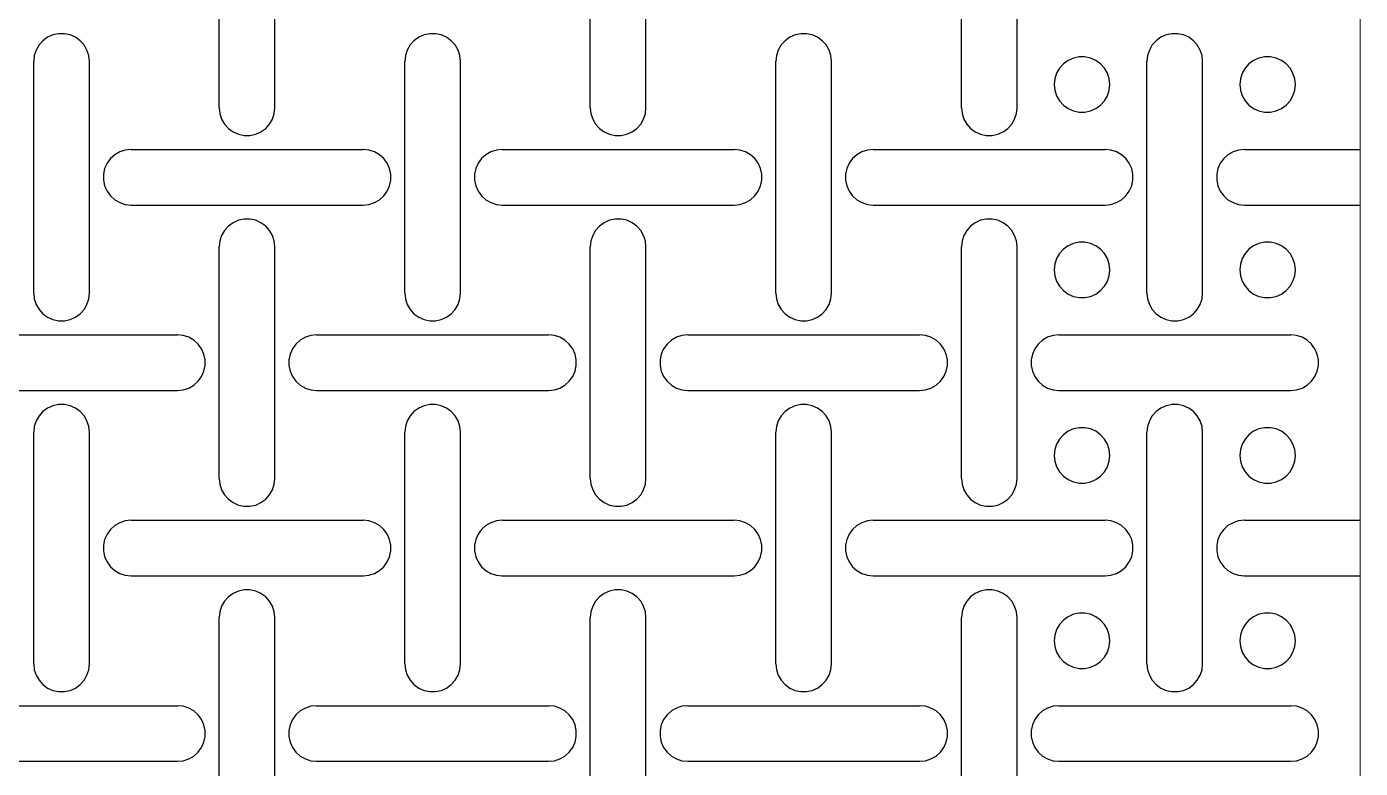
# Model space of a CAD drawing. Header units: metres. Extents: x 0 to 140, y -25 to 325.
# Drawn here: x 68.1 to 140, y 18.1 to 58.1 of the extents above; entities that cross this region are included whole.
import ezdxf

# ---------------------------------------------------------------- set-up
doc = ezdxf.new("R2010")
doc.units = ezdxf.units.M

msp = doc.modelspace()

# ---------------------------------------------------------------- linework, layer by layer
at = {"lineweight": 0}
msp.add_line((140, -25), (140, 325), dxfattribs=at)
for p, q in [((78.5, 53.75), (78.5, 66.25)), ((81.5, 53.75), (81.5, 66.25)), ((98.5, 53.75), (98.5, 66.25)), ((101.5, 53.75), (101.5, 66.25)), ((118.5, 53.75), (118.5, 66.25)), ((121.5, 53.75), (121.5, 66.25)), ((69.25, 57.549), (68.996, 57.365)), ((69.536, 57.677), (69.25, 57.549)), ((69.843, 57.742), (69.536, 57.677)), ((70.157, 57.742), (69.843, 57.742)), ((70.464, 57.677), (70.157, 57.742)), ((70.75, 57.549), (70.464, 57.677)), ((71.004, 57.365), (70.75, 57.549)), ((89.25, 57.549), (88.996, 57.365)), ((89.536, 57.677), (89.25, 57.549)), ((89.843, 57.742), (89.536, 57.677)), ((90.157, 57.742), (89.843, 57.742)), ((90.464, 57.677), (90.157, 57.742)), ((90.75, 57.549), (90.464, 57.677)), ((91.004, 57.365), (90.75, 57.549)), ((109.25, 57.549), (108.996, 57.365)), ((109.536, 57.677), (109.25, 57.549)), ((109.843, 57.742), (109.536, 57.677)), ((110.157, 57.742), (109.843, 57.742)), ((110.464, 57.677), (110.157, 57.742)), ((110.75, 57.549), (110.464, 57.677)), ((111.004, 57.365), (110.75, 57.549)), ((129.25, 57.549), (128.996, 57.365)), ((129.536, 57.677), (129.25, 57.549)), ((129.843, 57.742), (129.536, 57.677)), ((130.157, 57.742), (129.843, 57.742)), ((130.464, 57.677), (130.157, 57.742)), ((130.75, 57.549), (130.464, 57.677)), ((131.004, 57.365), (130.75, 57.549)), ((68.63, 56.86), (68.533, 56.562)), ((68.786, 57.132), (68.63, 56.86)), ((68.996, 57.365), (68.786, 57.132)), ((71.214, 57.132), (71.004, 57.365)), ((71.37, 56.86), (71.214, 57.132)), ((71.467, 56.562), (71.37, 56.86)), ((88.63, 56.86), (88.533, 56.562)), ((88.786, 57.132), (88.63, 56.86)), ((88.996, 57.365), (88.786, 57.132)), ((91.214, 57.132), (91.004, 57.365)), ((91.37, 56.86), (91.214, 57.132)), ((91.467, 56.562), (91.37, 56.86)), ((108.63, 56.86), (108.533, 56.562)), ((108.786, 57.132), (108.63, 56.86)), ((108.996, 57.365), (108.786, 57.132)), ((111.214, 57.132), (111.004, 57.365)), ((111.37, 56.86), (111.214, 57.132)), ((111.467, 56.562), (111.37, 56.86)), ((128.63, 56.86), (128.533, 56.562)), ((128.786, 57.132), (128.63, 56.86)), ((128.996, 57.365), (128.786, 57.132)), ((131.214, 57.132), (131.004, 57.365)), ((131.37, 56.86), (131.214, 57.132)), ((131.467, 56.562), (131.37, 56.86)), ((68.533, 56.562), (68.5, 56.25)), ((68.5, 43.75), (68.5, 56.25)), ((71.5, 56.25), (71.467, 56.562)), ((71.5, 43.75), (71.5, 56.25)), ((88.533, 56.562), (88.5, 56.25)), ((88.5, 43.75), (88.5, 56.25)), ((91.5, 56.25), (91.467, 56.562)), ((91.5, 43.75), (91.5, 56.25)), ((108.533, 56.562), (108.5, 56.25)), ((108.5, 43.75), (108.5, 56.25)), ((111.5, 56.25), (111.467, 56.562)), ((111.5, 43.75), (111.5, 56.25)), ((123.996, 56.115), (123.786, 55.882)), ((124.25, 56.299), (123.996, 56.115)), ((124.536, 56.427), (124.25, 56.299)), ((124.843, 56.492), (124.536, 56.427)), ((125.157, 56.492), (124.843, 56.492)), ((125.464, 56.427), (125.157, 56.492)), ((125.75, 56.299), (125.464, 56.427)), ((126.004, 56.115), (125.75, 56.299)), ((126.214, 55.882), (126.004, 56.115)), ((128.533, 56.562), (128.5, 56.25)), ((128.5, 43.75), (128.5, 56.25)), ((131.5, 56.25), (131.467, 56.562)), ((131.5, 43.75), (131.5, 56.25)), ((133.996, 56.115), (133.786, 55.882)), ((134.25, 56.299), (133.996, 56.115)), ((134.536, 56.427), (134.25, 56.299)), ((134.843, 56.492), (134.536, 56.427)), ((135.157, 56.492), (134.843, 56.492)), ((135.464, 56.427), (135.157, 56.492)), ((135.75, 56.299), (135.464, 56.427)), ((136.004, 56.115), (135.75, 56.299)), ((136.214, 55.882), (136.004, 56.115)), ((123.63, 55.61), (123.533, 55.312)), ((123.786, 55.882), (123.63, 55.61)), ((126.37, 55.61), (126.214, 55.882)), ((126.467, 55.312), (126.37, 55.61)), ((133.63, 55.61), (133.533, 55.312)), ((133.786, 55.882), (133.63, 55.61)), ((136.37, 55.61), (136.214, 55.882)), ((136.467, 55.312), (136.37, 55.61)), ((123.533, 55.312), (123.5, 55)), ((123.5, 55), (123.533, 54.688)), ((123.533, 54.688), (123.63, 54.39)), ((126.37, 54.39), (126.467, 54.688)), ((126.5, 55), (126.467, 55.312)), ((126.467, 54.688), (126.5, 55)), ((133.533, 55.312), (133.5, 55)), ((133.5, 55), (133.533, 54.688)), ((133.533, 54.688), (133.63, 54.39)), ((136.37, 54.39), (136.467, 54.688)), ((136.5, 55), (136.467, 55.312)), ((136.467, 54.688), (136.5, 55)), ((123.63, 54.39), (123.786, 54.118)), ((123.786, 54.118), (123.996, 53.885)), ((126.004, 53.885), (126.214, 54.118)), ((126.214, 54.118), (126.37, 54.39)), ((133.63, 54.39), (133.786, 54.118)), ((133.786, 54.118), (133.996, 53.885)), ((136.004, 53.885), (136.214, 54.118)), ((136.214, 54.118), (136.37, 54.39)), ((78.5, 53.75), (78.533, 53.438)), ((78.533, 53.438), (78.63, 53.14)), ((81.37, 53.14), (81.467, 53.438)), ((81.467, 53.438), (81.5, 53.75)), ((98.5, 53.75), (98.533, 53.438)), ((98.533, 53.438), (98.63, 53.14)), ((101.37, 53.14), (101.467, 53.438)), ((101.467, 53.438), (101.5, 53.75)), ((118.5, 53.75), (118.533, 53.438)), ((118.533, 53.438), (118.63, 53.14)), ((121.37, 53.14), (121.467, 53.438)), ((121.467, 53.438), (121.5, 53.75)), ((123.996, 53.885), (124.25, 53.701)), ((124.25, 53.701), (124.536, 53.573)), ((124.536, 53.573), (124.843, 53.508)), ((124.843, 53.508), (125.157, 53.508)), ((125.157, 53.508), (125.464, 53.573)), ((125.464, 53.573), (125.75, 53.701)), ((125.75, 53.701), (126.004, 53.885)), ((133.996, 53.885), (134.25, 53.701)), ((134.25, 53.701), (134.536, 53.573)), ((134.536, 53.573), (134.843, 53.508)), ((134.843, 53.508), (135.157, 53.508)), ((135.157, 53.508), (135.464, 53.573)), ((135.464, 53.573), (135.75, 53.701)), ((135.75, 53.701), (136.004, 53.885)), ((78.63, 53.14), (78.786, 52.868)), ((78.786, 52.868), (78.996, 52.635)), ((78.996, 52.635), (79.25, 52.451)), ((80.75, 52.451), (81.004, 52.635)), ((81.004, 52.635), (81.214, 52.868)), ((81.214, 52.868), (81.37, 53.14)), ((98.63, 53.14), (98.786, 52.868)), ((98.786, 52.868), (98.996, 52.635)), ((98.996, 52.635), (99.25, 52.451)), ((100.75, 52.451), (101.004, 52.635)), ((101.004, 52.635), (101.214, 52.868)), ((101.214, 52.868), (101.37, 53.14)), ((118.63, 53.14), (118.786, 52.868)), ((118.786, 52.868), (118.996, 52.635)), ((118.996, 52.635), (119.25, 52.451)), ((120.75, 52.451), (121.004, 52.635)), ((121.004, 52.635), (121.214, 52.868)), ((121.214, 52.868), (121.37, 53.14)), ((79.25, 52.451), (79.536, 52.323)), ((79.536, 52.323), (79.843, 52.258)), ((79.843, 52.258), (80.157, 52.258)), ((80.157, 52.258), (80.464, 52.323)), ((80.464, 52.323), (80.75, 52.451)), ((99.25, 52.451), (99.536, 52.323)), ((99.536, 52.323), (99.843, 52.258)), ((99.843, 52.258), (100.157, 52.258)), ((100.157, 52.258), (100.464, 52.323)), ((100.464, 52.323), (100.75, 52.451)), ((119.25, 52.451), (119.536, 52.323)), ((119.536, 52.323), (119.843, 52.258)), ((119.843, 52.258), (120.157, 52.258)), ((120.157, 52.258), (120.464, 52.323)), ((120.464, 52.323), (120.75, 52.451)), ((72.868, 51.214), (72.635, 51.004)), ((73.14, 51.37), (72.868, 51.214)), ((73.438, 51.467), (73.14, 51.37)), ((73.75, 51.5), (73.438, 51.467)), ((73.75, 51.5), (86.25, 51.5)), ((86.562, 51.467), (86.25, 51.5)), ((86.86, 51.37), (86.562, 51.467)), ((87.132, 51.214), (86.86, 51.37)), ((87.365, 51.004), (87.132, 51.214)), ((92.868, 51.214), (92.635, 51.004)), ((93.14, 51.37), (92.868, 51.214)), ((93.438, 51.467), (93.14, 51.37)), ((93.75, 51.5), (93.438, 51.467)), ((93.75, 51.5), (106.25, 51.5)), ((106.562, 51.467), (106.25, 51.5)), ((106.86, 51.37), (106.562, 51.467)), ((107.132, 51.214), (106.86, 51.37)), ((107.365, 51.004), (107.132, 51.214)), ((112.868, 51.214), (112.635, 51.004)), ((113.14, 51.37), (112.868, 51.214)), ((113.438, 51.467), (113.14, 51.37)), ((113.75, 51.5), (113.438, 51.467)), ((113.75, 51.5), (126.25, 51.5)), ((126.562, 51.467), (126.25, 51.5)), ((126.86, 51.37), (126.562, 51.467)), ((127.132, 51.214), (126.86, 51.37)), ((127.365, 51.004), (127.132, 51.214)), ((132.868, 51.214), (132.635, 51.004)), ((133.14, 51.37), (132.868, 51.214)), ((133.438, 51.467), (133.14, 51.37)), ((133.75, 51.5), (133.438, 51.467)), ((133.75, 51.5), (140, 51.5)), ((72.323, 50.464), (72.258, 50.157)), ((72.451, 50.75), (72.323, 50.464)), ((72.635, 51.004), (72.451, 50.75)), ((87.549, 50.75), (87.365, 51.004)), ((87.677, 50.464), (87.549, 50.75)), ((87.742, 50.157), (87.677, 50.464)), ((92.323, 50.464), (92.258, 50.157)), ((92.451, 50.75), (92.323, 50.464)), ((92.635, 51.004), (92.451, 50.75)), ((107.549, 50.75), (107.365, 51.004)), ((107.677, 50.464), (107.549, 50.75)), ((107.742, 50.157), (107.677, 50.464)), ((112.323, 50.464), (112.258, 50.157)), ((112.451, 50.75), (112.323, 50.464)), ((112.635, 51.004), (112.451, 50.75)), ((127.549, 50.75), (127.365, 51.004)), ((127.677, 50.464), (127.549, 50.75)), ((127.742, 50.157), (127.677, 50.464)), ((132.323, 50.464), (132.258, 50.157)), ((132.451, 50.75), (132.323, 50.464)), ((132.635, 51.004), (132.451, 50.75)), ((72.258, 50.157), (72.258, 49.843)), ((72.258, 49.843), (72.323, 49.536)), ((87.677, 49.536), (87.742, 49.843)), ((87.742, 49.843), (87.742, 50.157)), ((92.258, 50.157), (92.258, 49.843)), ((92.258, 49.843), (92.323, 49.536)), ((107.677, 49.536), (107.742, 49.843)), ((107.742, 49.843), (107.742, 50.157)), ((112.258, 50.157), (112.258, 49.843)), ((112.258, 49.843), (112.323, 49.536)), ((127.677, 49.536), (127.742, 49.843)), ((127.742, 49.843), (127.742, 50.157)), ((132.258, 50.157), (132.258, 49.843)), ((132.258, 49.843), (132.323, 49.536)), ((72.323, 49.536), (72.451, 49.25)), ((72.451, 49.25), (72.635, 48.996)), ((72.635, 48.996), (72.868, 48.786)), ((87.132, 48.786), (87.365, 48.996)), ((87.365, 48.996), (87.549, 49.25)), ((87.549, 49.25), (87.677, 49.536)), ((92.323, 49.536), (92.451, 49.25)), ((92.451, 49.25), (92.635, 48.996)), ((92.635, 48.996), (92.868, 48.786)), ((107.132, 48.786), (107.365, 48.996)), ((107.365, 48.996), (107.549, 49.25)), ((107.549, 49.25), (107.677, 49.536)), ((112.323, 49.536), (112.451, 49.25)), ((112.451, 49.25), (112.635, 48.996)), ((112.635, 48.996), (112.868, 48.786)), ((127.132, 48.786), (127.365, 48.996)), ((127.365, 48.996), (127.549, 49.25)), ((127.549, 49.25), (127.677, 49.536)), ((132.323, 49.536), (132.451, 49.25)), ((132.451, 49.25), (132.635, 48.996)), ((132.635, 48.996), (132.868, 48.786)), ((72.868, 48.786), (73.14, 48.63)), ((73.14, 48.63), (73.438, 48.533)), ((73.438, 48.533), (73.75, 48.5)), ((73.75, 48.5), (86.25, 48.5)), ((86.25, 48.5), (86.562, 48.533)), ((86.562, 48.533), (86.86, 48.63)), ((86.86, 48.63), (87.132, 48.786)), ((92.868, 48.786), (93.14, 48.63)), ((93.14, 48.63), (93.438, 48.533)), ((93.438, 48.533), (93.75, 48.5)), ((93.75, 48.5), (106.25, 48.5)), ((106.25, 48.5), (106.562, 48.533)), ((106.562, 48.533), (106.86, 48.63)), ((106.86, 48.63), (107.132, 48.786)), ((112.868, 48.786), (113.14, 48.63)), ((113.14, 48.63), (113.438, 48.533)), ((113.438, 48.533), (113.75, 48.5)), ((113.75, 48.5), (126.25, 48.5)), ((126.25, 48.5), (126.562, 48.533)), ((126.562, 48.533), (126.86, 48.63)), ((126.86, 48.63), (127.132, 48.786)), ((132.868, 48.786), (133.14, 48.63)), ((133.14, 48.63), (133.438, 48.533)), ((133.438, 48.533), (133.75, 48.5)), ((133.75, 48.5), (140, 48.5)), ((79.25, 47.549), (78.996, 47.365)), ((79.536, 47.677), (79.25, 47.549)), ((79.843, 47.742), (79.536, 47.677)), ((80.157, 47.742), (79.843, 47.742)), ((80.464, 47.677), (80.157, 47.742)), ((80.75, 47.549), (80.464, 47.677)), ((81.004, 47.365), (80.75, 47.549)), ((99.25, 47.549), (98.996, 47.365)), ((99.536, 47.677), (99.25, 47.549)), ((99.843, 47.742), (99.536, 47.677)), ((100.157, 47.742), (99.843, 47.742)), ((100.464, 47.677), (100.157, 47.742)), ((100.75, 47.549), (100.464, 47.677)), ((101.004, 47.365), (100.75, 47.549)), ((119.25, 47.549), (118.996, 47.365)), ((119.536, 47.677), (119.25, 47.549)), ((119.843, 47.742), (119.536, 47.677)), ((120.157, 47.742), (119.843, 47.742)), ((120.464, 47.677), (120.157, 47.742)), ((120.75, 47.549), (120.464, 47.677)), ((121.004, 47.365), (120.75, 47.549)), ((78.63, 46.86), (78.533, 46.562)), ((78.786, 47.132), (78.63, 46.86)), ((78.996, 47.365), (78.786, 47.132)), ((81.214, 47.132), (81.004, 47.365)), ((81.37, 46.86), (81.214, 47.132)), ((81.467, 46.562), (81.37, 46.86)), ((98.63, 46.86), (98.533, 46.562)), ((98.786, 47.132), (98.63, 46.86)), ((98.996, 47.365), (98.786, 47.132)), ((101.214, 47.132), (101.004, 47.365)), ((101.37, 46.86), (101.214, 47.132)), ((101.467, 46.562), (101.37, 46.86)), ((118.63, 46.86), (118.533, 46.562)), ((118.786, 47.132), (118.63, 46.86)), ((118.996, 47.365), (118.786, 47.132)), ((121.214, 47.132), (121.004, 47.365)), ((121.37, 46.86), (121.214, 47.132)), ((121.467, 46.562), (121.37, 46.86)), ((78.533, 46.562), (78.5, 46.25)), ((78.5, 33.75), (78.5, 46.25)), ((81.5, 46.25), (81.467, 46.562)), ((81.5, 33.75), (81.5, 46.25)), ((98.533, 46.562), (98.5, 46.25)), ((98.5, 33.75), (98.5, 46.25)), ((101.5, 46.25), (101.467, 46.562)), ((101.5, 33.75), (101.5, 46.25)), ((118.533, 46.562), (118.5, 46.25)), ((118.5, 33.75), (118.5, 46.25)), ((121.5, 46.25), (121.467, 46.562)), ((121.5, 33.75), (121.5, 46.25)), ((123.996, 46.115), (123.786, 45.882)), ((124.25, 46.299), (123.996, 46.115)), ((124.536, 46.427), (124.25, 46.299)), ((124.843, 46.492), (124.536, 46.427)), ((125.157, 46.492), (124.843, 46.492)), ((125.464, 46.427), (125.157, 46.492)), ((125.75, 46.299), (125.464, 46.427)), ((126.004, 46.115), (125.75, 46.299)), ((126.214, 45.882), (126.004, 46.115)), ((133.996, 46.115), (133.786, 45.882)), ((134.25, 46.299), (133.996, 46.115)), ((134.536, 46.427), (134.25, 46.299)), ((134.843, 46.492), (134.536, 46.427)), ((135.157, 46.492), (134.843, 46.492)), ((135.464, 46.427), (135.157, 46.492)), ((135.75, 46.299), (135.464, 46.427)), ((136.004, 46.115), (135.75, 46.299)), ((136.214, 45.882), (136.004, 46.115)), ((123.533, 45.312), (123.5, 45)), ((123.63, 45.61), (123.533, 45.312)), ((123.786, 45.882), (123.63, 45.61)), ((126.37, 45.61), (126.214, 45.882)), ((126.467, 45.312), (126.37, 45.61)), ((126.5, 45), (126.467, 45.312)), ((133.533, 45.312), (133.5, 45)), ((133.63, 45.61), (133.533, 45.312)), ((133.786, 45.882), (133.63, 45.61)), ((136.37, 45.61), (136.214, 45.882)), ((136.467, 45.312), (136.37, 45.61)), ((136.5, 45), (136.467, 45.312)), ((123.5, 45), (123.533, 44.688)), ((123.533, 44.688), (123.63, 44.39)), ((126.37, 44.39), (126.467, 44.688)), ((126.467, 44.688), (126.5, 45)), ((133.5, 45), (133.533, 44.688)), ((133.533, 44.688), (133.63, 44.39)), ((136.37, 44.39), (136.467, 44.688)), ((136.467, 44.688), (136.5, 45)), ((123.63, 44.39), (123.786, 44.118)), ((123.786, 44.118), (123.996, 43.885)), ((123.996, 43.885), (124.25, 43.701)), ((125.75, 43.701), (126.004, 43.885)), ((126.004, 43.885), (126.214, 44.118)), ((126.214, 44.118), (126.37, 44.39)), ((133.63, 44.39), (133.786, 44.118)), ((133.786, 44.118), (133.996, 43.885)), ((133.996, 43.885), (134.25, 43.701)), ((135.75, 43.701), (136.004, 43.885)), ((136.004, 43.885), (136.214, 44.118)), ((136.214, 44.118), (136.37, 44.39)), ((68.5, 43.75), (68.533, 43.438)), ((68.533, 43.438), (68.63, 43.14)), ((68.63, 43.14), (68.786, 42.868)), ((71.214, 42.868), (71.37, 43.14)), ((71.37, 43.14), (71.467, 43.438)), ((71.467, 43.438), (71.5, 43.75)), ((88.5, 43.75), (88.533, 43.438)), ((88.533, 43.438), (88.63, 43.14)), ((88.63, 43.14), (88.786, 42.868)), ((91.214, 42.868), (91.37, 43.14)), ((91.37, 43.14), (91.467, 43.438)), ((91.467, 43.438), (91.5, 43.75)), ((108.5, 43.75), (108.533, 43.438)), ((108.533, 43.438), (108.63, 43.14)), ((108.63, 43.14), (108.786, 42.868)), ((111.214, 42.868), (111.37, 43.14)), ((111.37, 43.14), (111.467, 43.438)), ((111.467, 43.438), (111.5, 43.75)), ((124.25, 43.701), (124.536, 43.573)), ((124.536, 43.573), (124.843, 43.508)), ((124.843, 43.508), (125.157, 43.508)), ((125.157, 43.508), (125.464, 43.573)), ((125.464, 43.573), (125.75, 43.701)), ((128.5, 43.75), (128.533, 43.438)), ((128.533, 43.438), (128.63, 43.14)), ((128.63, 43.14), (128.786, 42.868)), ((131.214, 42.868), (131.37, 43.14)), ((131.37, 43.14), (131.467, 43.438)), ((131.467, 43.438), (131.5, 43.75)), ((134.25, 43.701), (134.536, 43.573)), ((134.536, 43.573), (134.843, 43.508)), ((134.843, 43.508), (135.157, 43.508)), ((135.157, 43.508), (135.464, 43.573)), ((135.464, 43.573), (135.75, 43.701)), ((68.786, 42.868), (68.996, 42.635)), ((68.996, 42.635), (69.25, 42.451)), ((69.25, 42.451), (69.536, 42.323)), ((70.464, 42.323), (70.75, 42.451)), ((70.75, 42.451), (71.004, 42.635)), ((71.004, 42.635), (71.214, 42.868)), ((88.786, 42.868), (88.996, 42.635)), ((88.996, 42.635), (89.25, 42.451)), ((89.25, 42.451), (89.536, 42.323)), ((90.464, 42.323), (90.75, 42.451)), ((90.75, 42.451), (91.004, 42.635)), ((91.004, 42.635), (91.214, 42.868)), ((108.786, 42.868), (108.996, 42.635)), ((108.996, 42.635), (109.25, 42.451)), ((109.25, 42.451), (109.536, 42.323)), ((110.464, 42.323), (110.75, 42.451)), ((110.75, 42.451), (111.004, 42.635)), ((111.004, 42.635), (111.214, 42.868)), ((128.786, 42.868), (128.996, 42.635)), ((128.996, 42.635), (129.25, 42.451)), ((129.25, 42.451), (129.536, 42.323)), ((130.464, 42.323), (130.75, 42.451)), ((130.75, 42.451), (131.004, 42.635)), ((131.004, 42.635), (131.214, 42.868)), ((69.536, 42.323), (69.843, 42.258)), ((69.843, 42.258), (70.157, 42.258)), ((70.157, 42.258), (70.464, 42.323)), ((89.536, 42.323), (89.843, 42.258)), ((89.843, 42.258), (90.157, 42.258)), ((90.157, 42.258), (90.464, 42.323)), ((109.536, 42.323), (109.843, 42.258)), ((109.843, 42.258), (110.157, 42.258)), ((110.157, 42.258), (110.464, 42.323)), ((129.536, 42.323), (129.843, 42.258)), ((129.843, 42.258), (130.157, 42.258)), ((130.157, 42.258), (130.464, 42.323)), ((63.75, 41.5), (76.25, 41.5)), ((76.562, 41.467), (76.25, 41.5)), ((76.86, 41.37), (76.562, 41.467)), ((77.132, 41.214), (76.86, 41.37)), ((77.365, 41.004), (77.132, 41.214)), ((77.549, 40.75), (77.365, 41.004)), ((82.635, 41.004), (82.451, 40.75)), ((82.868, 41.214), (82.635, 41.004)), ((83.14, 41.37), (82.868, 41.214)), ((83.438, 41.467), (83.14, 41.37)), ((83.75, 41.5), (83.438, 41.467)), ((83.75, 41.5), (96.25, 41.5)), ((96.562, 41.467), (96.25, 41.5)), ((96.86, 41.37), (96.562, 41.467)), ((97.132, 41.214), (96.86, 41.37)), ((97.365, 41.004), (97.132, 41.214)), ((97.549, 40.75), (97.365, 41.004)), ((102.635, 41.004), (102.451, 40.75)), ((102.868, 41.214), (102.635, 41.004)), ((103.14, 41.37), (102.868, 41.214)), ((103.438, 41.467), (103.14, 41.37)), ((103.75, 41.5), (103.438, 41.467)), ((103.75, 41.5), (116.25, 41.5)), ((116.562, 41.467), (116.25, 41.5)), ((116.86, 41.37), (116.562, 41.467)), ((117.132, 41.214), (116.86, 41.37)), ((117.365, 41.004), (117.132, 41.214)), ((117.549, 40.75), (117.365, 41.004)), ((122.635, 41.004), (122.451, 40.75)), ((122.868, 41.214), (122.635, 41.004)), ((123.14, 41.37), (122.868, 41.214)), ((123.438, 41.467), (123.14, 41.37)), ((123.75, 41.5), (123.438, 41.467)), ((123.75, 41.5), (136.25, 41.5)), ((136.562, 41.467), (136.25, 41.5)), ((136.86, 41.37), (136.562, 41.467)), ((137.132, 41.214), (136.86, 41.37)), ((137.365, 41.004), (137.132, 41.214)), ((137.549, 40.75), (137.365, 41.004)), ((77.677, 40.464), (77.549, 40.75)), ((77.742, 40.157), (77.677, 40.464)), ((82.323, 40.464), (82.258, 40.157)), ((82.451, 40.75), (82.323, 40.464)), ((97.677, 40.464), (97.549, 40.75)), ((97.742, 40.157), (97.677, 40.464)), ((102.323, 40.464), (102.258, 40.157)), ((102.451, 40.75), (102.323, 40.464)), ((117.677, 40.464), (117.549, 40.75)), ((117.742, 40.157), (117.677, 40.464)), ((122.323, 40.464), (122.258, 40.157)), ((122.451, 40.75), (122.323, 40.464)), ((137.677, 40.464), (137.549, 40.75)), ((137.742, 40.157), (137.677, 40.464)), ((77.549, 39.25), (77.677, 39.536)), ((77.677, 39.536), (77.742, 39.843)), ((77.742, 39.843), (77.742, 40.157)), ((82.258, 40.157), (82.258, 39.843)), ((82.258, 39.843), (82.323, 39.536)), ((82.323, 39.536), (82.451, 39.25)), ((97.549, 39.25), (97.677, 39.536)), ((97.677, 39.536), (97.742, 39.843)), ((97.742, 39.843), (97.742, 40.157)), ((102.258, 40.157), (102.258, 39.843)), ((102.258, 39.843), (102.323, 39.536)), ((102.323, 39.536), (102.451, 39.25)), ((117.549, 39.25), (117.677, 39.536)), ((117.677, 39.536), (117.742, 39.843)), ((117.742, 39.843), (117.742, 40.157)), ((122.258, 40.157), (122.258, 39.843)), ((122.258, 39.843), (122.323, 39.536)), ((122.323, 39.536), (122.451, 39.25)), ((137.549, 39.25), (137.677, 39.536)), ((137.677, 39.536), (137.742, 39.843)), ((137.742, 39.843), (137.742, 40.157)), ((77.132, 38.786), (77.365, 38.996)), ((77.365, 38.996), (77.549, 39.25)), ((82.451, 39.25), (82.635, 38.996)), ((82.635, 38.996), (82.868, 38.786)), ((97.132, 38.786), (97.365, 38.996)), ((97.365, 38.996), (97.549, 39.25)), ((102.451, 39.25), (102.635, 38.996)), ((102.635, 38.996), (102.868, 38.786)), ((117.132, 38.786), (117.365, 38.996)), ((117.365, 38.996), (117.549, 39.25)), ((122.451, 39.25), (122.635, 38.996)), ((122.635, 38.996), (122.868, 38.786)), ((137.132, 38.786), (137.365, 38.996)), ((137.365, 38.996), (137.549, 39.25)), ((63.75, 38.5), (76.25, 38.5)), ((76.25, 38.5), (76.562, 38.533)), ((76.562, 38.533), (76.86, 38.63)), ((76.86, 38.63), (77.132, 38.786)), ((82.868, 38.786), (83.14, 38.63)), ((83.14, 38.63), (83.438, 38.533)), ((83.438, 38.533), (83.75, 38.5)), ((83.75, 38.5), (96.25, 38.5)), ((96.25, 38.5), (96.562, 38.533)), ((96.562, 38.533), (96.86, 38.63)), ((96.86, 38.63), (97.132, 38.786)), ((102.868, 38.786), (103.14, 38.63)), ((103.14, 38.63), (103.438, 38.533)), ((103.438, 38.533), (103.75, 38.5)), ((103.75, 38.5), (116.25, 38.5)), ((116.25, 38.5), (116.562, 38.533)), ((116.562, 38.533), (116.86, 38.63)), ((116.86, 38.63), (117.132, 38.786)), ((122.868, 38.786), (123.14, 38.63)), ((123.14, 38.63), (123.438, 38.533)), ((123.438, 38.533), (123.75, 38.5)), ((123.75, 38.5), (136.25, 38.5)), ((136.25, 38.5), (136.562, 38.533)), ((136.562, 38.533), (136.86, 38.63)), ((136.86, 38.63), (137.132, 38.786)), ((69.25, 37.549), (68.996, 37.365)), ((69.536, 37.677), (69.25, 37.549)), ((69.843, 37.742), (69.536, 37.677)), ((70.157, 37.742), (69.843, 37.742)), ((70.464, 37.677), (70.157, 37.742)), ((70.75, 37.549), (70.464, 37.677)), ((71.004, 37.365), (70.75, 37.549)), ((89.25, 37.549), (88.996, 37.365)), ((89.536, 37.677), (89.25, 37.549)), ((89.843, 37.742), (89.536, 37.677)), ((90.157, 37.742), (89.843, 37.742)), ((90.464, 37.677), (90.157, 37.742)), ((90.75, 37.549), (90.464, 37.677)), ((91.004, 37.365), (90.75, 37.549)), ((109.25, 37.549), (108.996, 37.365)), ((109.536, 37.677), (109.25, 37.549)), ((109.843, 37.742), (109.536, 37.677)), ((110.157, 37.742), (109.843, 37.742)), ((110.464, 37.677), (110.157, 37.742)), ((110.75, 37.549), (110.464, 37.677)), ((111.004, 37.365), (110.75, 37.549)), ((129.25, 37.549), (128.996, 37.365)), ((129.536, 37.677), (129.25, 37.549)), ((129.843, 37.742), (129.536, 37.677)), ((130.157, 37.742), (129.843, 37.742)), ((130.464, 37.677), (130.157, 37.742)), ((130.75, 37.549), (130.464, 37.677)), ((131.004, 37.365), (130.75, 37.549)), ((68.63, 36.86), (68.533, 36.562)), ((68.786, 37.132), (68.63, 36.86)), ((68.996, 37.365), (68.786, 37.132)), ((71.214, 37.132), (71.004, 37.365)), ((71.37, 36.86), (71.214, 37.132)), ((71.467, 36.562), (71.37, 36.86)), ((88.63, 36.86), (88.533, 36.562)), ((88.786, 37.132), (88.63, 36.86)), ((88.996, 37.365), (88.786, 37.132)), ((91.214, 37.132), (91.004, 37.365)), ((91.37, 36.86), (91.214, 37.132)), ((91.467, 36.562), (91.37, 36.86)), ((108.63, 36.86), (108.533, 36.562)), ((108.786, 37.132), (108.63, 36.86)), ((108.996, 37.365), (108.786, 37.132)), ((111.214, 37.132), (111.004, 37.365)), ((111.37, 36.86), (111.214, 37.132)), ((111.467, 36.562), (111.37, 36.86)), ((128.63, 36.86), (128.533, 36.562)), ((128.786, 37.132), (128.63, 36.86)), ((128.996, 37.365), (128.786, 37.132)), ((131.214, 37.132), (131.004, 37.365)), ((131.37, 36.86), (131.214, 37.132)), ((131.467, 36.562), (131.37, 36.86)), ((68.533, 36.562), (68.5, 36.25)), ((68.5, 23.75), (68.5, 36.25)), ((71.5, 36.25), (71.467, 36.562)), ((71.5, 23.75), (71.5, 36.25)), ((88.533, 36.562), (88.5, 36.25)), ((88.5, 23.75), (88.5, 36.25)), ((91.5, 36.25), (91.467, 36.562)), ((91.5, 23.75), (91.5, 36.25)), ((108.533, 36.562), (108.5, 36.25)), ((108.5, 23.75), (108.5, 36.25)), ((111.5, 36.25), (111.467, 36.562)), ((111.5, 23.75), (111.5, 36.25)), ((123.996, 36.115), (123.786, 35.882)), ((124.25, 36.299), (123.996, 36.115)), ((124.536, 36.427), (124.25, 36.299)), ((124.843, 36.492), (124.536, 36.427)), ((125.157, 36.492), (124.843, 36.492)), ((125.464, 36.427), (125.157, 36.492)), ((125.75, 36.299), (125.464, 36.427)), ((126.004, 36.115), (125.75, 36.299)), ((126.214, 35.882), (126.004, 36.115)), ((128.533, 36.562), (128.5, 36.25)), ((128.5, 23.75), (128.5, 36.25)), ((131.5, 36.25), (131.467, 36.562)), ((131.5, 23.75), (131.5, 36.25)), ((133.996, 36.115), (133.786, 35.882)), ((134.25, 36.299), (133.996, 36.115)), ((134.536, 36.427), (134.25, 36.299)), ((134.843, 36.492), (134.536, 36.427)), ((135.157, 36.492), (134.843, 36.492)), ((135.464, 36.427), (135.157, 36.492)), ((135.75, 36.299), (135.464, 36.427)), ((136.004, 36.115), (135.75, 36.299)), ((136.214, 35.882), (136.004, 36.115)), ((123.533, 35.312), (123.5, 35)), ((123.63, 35.61), (123.533, 35.312)), ((123.786, 35.882), (123.63, 35.61)), ((126.37, 35.61), (126.214, 35.882)), ((126.467, 35.312), (126.37, 35.61)), ((126.5, 35), (126.467, 35.312)), ((133.533, 35.312), (133.5, 35)), ((133.63, 35.61), (133.533, 35.312)), ((133.786, 35.882), (133.63, 35.61)), ((136.37, 35.61), (136.214, 35.882)), ((136.467, 35.312), (136.37, 35.61)), ((136.5, 35), (136.467, 35.312)), ((123.5, 35), (123.533, 34.688)), ((123.533, 34.688), (123.63, 34.39)), ((126.37, 34.39), (126.467, 34.688)), ((126.467, 34.688), (126.5, 35)), ((133.5, 35), (133.533, 34.688)), ((133.533, 34.688), (133.63, 34.39)), ((136.37, 34.39), (136.467, 34.688)), ((136.467, 34.688), (136.5, 35)), ((123.63, 34.39), (123.786, 34.118)), ((123.786, 34.118), (123.996, 33.885)), ((123.996, 33.885), (124.25, 33.701)), ((125.75, 33.701), (126.004, 33.885)), ((126.004, 33.885), (126.214, 34.118)), ((126.214, 34.118), (126.37, 34.39)), ((133.63, 34.39), (133.786, 34.118)), ((133.786, 34.118), (133.996, 33.885)), ((133.996, 33.885), (134.25, 33.701)), ((135.75, 33.701), (136.004, 33.885)), ((136.004, 33.885), (136.214, 34.118)), ((136.214, 34.118), (136.37, 34.39)), ((78.5, 33.75), (78.533, 33.438)), ((78.533, 33.438), (78.63, 33.14)), ((78.63, 33.14), (78.786, 32.868)), ((81.214, 32.868), (81.37, 33.14)), ((81.37, 33.14), (81.467, 33.438)), ((81.467, 33.438), (81.5, 33.75)), ((98.5, 33.75), (98.533, 33.438)), ((98.533, 33.438), (98.63, 33.14)), ((98.63, 33.14), (98.786, 32.868)), ((101.214, 32.868), (101.37, 33.14)), ((101.37, 33.14), (101.467, 33.438)), ((101.467, 33.438), (101.5, 33.75)), ((118.5, 33.75), (118.533, 33.438)), ((118.533, 33.438), (118.63, 33.14)), ((118.63, 33.14), (118.786, 32.868)), ((121.214, 32.868), (121.37, 33.14)), ((121.37, 33.14), (121.467, 33.438)), ((121.467, 33.438), (121.5, 33.75)), ((124.25, 33.701), (124.536, 33.573)), ((124.536, 33.573), (124.843, 33.508)), ((124.843, 33.508), (125.157, 33.508)), ((125.157, 33.508), (125.464, 33.573)), ((125.464, 33.573), (125.75, 33.701)), ((134.25, 33.701), (134.536, 33.573)), ((134.536, 33.573), (134.843, 33.508)), ((134.843, 33.508), (135.157, 33.508)), ((135.157, 33.508), (135.464, 33.573)), ((135.464, 33.573), (135.75, 33.701)), ((78.786, 32.868), (78.996, 32.635)), ((78.996, 32.635), (79.25, 32.451)), ((79.25, 32.451), (79.536, 32.323)), ((80.464, 32.323), (80.75, 32.451)), ((80.75, 32.451), (81.004, 32.635)), ((81.004, 32.635), (81.214, 32.868)), ((98.786, 32.868), (98.996, 32.635)), ((98.996, 32.635), (99.25, 32.451)), ((99.25, 32.451), (99.536, 32.323)), ((100.464, 32.323), (100.75, 32.451)), ((100.75, 32.451), (101.004, 32.635)), ((101.004, 32.635), (101.214, 32.868)), ((118.786, 32.868), (118.996, 32.635)), ((118.996, 32.635), (119.25, 32.451)), ((119.25, 32.451), (119.536, 32.323)), ((120.464, 32.323), (120.75, 32.451)), ((120.75, 32.451), (121.004, 32.635)), ((121.004, 32.635), (121.214, 32.868)), ((79.536, 32.323), (79.843, 32.258)), ((79.843, 32.258), (80.157, 32.258)), ((80.157, 32.258), (80.464, 32.323)), ((99.536, 32.323), (99.843, 32.258)), ((99.843, 32.258), (100.157, 32.258)), ((100.157, 32.258), (100.464, 32.323)), ((119.536, 32.323), (119.843, 32.258)), ((119.843, 32.258), (120.157, 32.258)), ((120.157, 32.258), (120.464, 32.323)), ((72.635, 31.004), (72.451, 30.75)), ((72.868, 31.214), (72.635, 31.004)), ((73.14, 31.37), (72.868, 31.214)), ((73.438, 31.467), (73.14, 31.37)), ((73.75, 31.5), (73.438, 31.467)), ((73.75, 31.5), (86.25, 31.5)), ((86.562, 31.467), (86.25, 31.5)), ((86.86, 31.37), (86.562, 31.467)), ((87.132, 31.214), (86.86, 31.37)), ((87.365, 31.004), (87.132, 31.214)), ((87.549, 30.75), (87.365, 31.004)), ((92.635, 31.004), (92.451, 30.75)), ((92.868, 31.214), (92.635, 31.004)), ((93.14, 31.37), (92.868, 31.214)), ((93.438, 31.467), (93.14, 31.37)), ((93.75, 31.5), (93.438, 31.467)), ((93.75, 31.5), (106.25, 31.5)), ((106.562, 31.467), (106.25, 31.5)), ((106.86, 31.37), (106.562, 31.467)), ((107.132, 31.214), (106.86, 31.37)), ((107.365, 31.004), (107.132, 31.214)), ((107.549, 30.75), (107.365, 31.004)), ((112.635, 31.004), (112.451, 30.75)), ((112.868, 31.214), (112.635, 31.004)), ((113.14, 31.37), (112.868, 31.214)), ((113.438, 31.467), (113.14, 31.37)), ((113.75, 31.5), (113.438, 31.467)), ((113.75, 31.5), (126.25, 31.5)), ((126.562, 31.467), (126.25, 31.5)), ((126.86, 31.37), (126.562, 31.467)), ((127.132, 31.214), (126.86, 31.37)), ((127.365, 31.004), (127.132, 31.214)), ((127.549, 30.75), (127.365, 31.004)), ((132.635, 31.004), (132.451, 30.75)), ((132.868, 31.214), (132.635, 31.004)), ((133.14, 31.37), (132.868, 31.214)), ((133.438, 31.467), (133.14, 31.37)), ((133.75, 31.5), (133.438, 31.467)), ((133.75, 31.5), (140, 31.5)), ((72.323, 30.464), (72.258, 30.157)), ((72.451, 30.75), (72.323, 30.464)), ((87.677, 30.464), (87.549, 30.75)), ((87.742, 30.157), (87.677, 30.464)), ((92.323, 30.464), (92.258, 30.157)), ((92.451, 30.75), (92.323, 30.464)), ((107.677, 30.464), (107.549, 30.75)), ((107.742, 30.157), (107.677, 30.464)), ((112.323, 30.464), (112.258, 30.157)), ((112.451, 30.75), (112.323, 30.464)), ((127.677, 30.464), (127.549, 30.75)), ((127.742, 30.157), (127.677, 30.464)), ((132.323, 30.464), (132.258, 30.157)), ((132.451, 30.75), (132.323, 30.464)), ((72.258, 30.157), (72.258, 29.843)), ((72.258, 29.843), (72.323, 29.536)), ((72.323, 29.536), (72.451, 29.25)), ((87.549, 29.25), (87.677, 29.536)), ((87.677, 29.536), (87.742, 29.843)), ((87.742, 29.843), (87.742, 30.157)), ((92.258, 30.157), (92.258, 29.843)), ((92.258, 29.843), (92.323, 29.536)), ((92.323, 29.536), (92.451, 29.25)), ((107.549, 29.25), (107.677, 29.536)), ((107.677, 29.536), (107.742, 29.843)), ((107.742, 29.843), (107.742, 30.157)), ((112.258, 30.157), (112.258, 29.843)), ((112.258, 29.843), (112.323, 29.536)), ((112.323, 29.536), (112.451, 29.25)), ((127.549, 29.25), (127.677, 29.536)), ((127.677, 29.536), (127.742, 29.843)), ((127.742, 29.843), (127.742, 30.157)), ((132.258, 30.157), (132.258, 29.843)), ((132.258, 29.843), (132.323, 29.536)), ((132.323, 29.536), (132.451, 29.25)), ((72.451, 29.25), (72.635, 28.996)), ((72.635, 28.996), (72.868, 28.786)), ((72.868, 28.786), (73.14, 28.63)), ((86.86, 28.63), (87.132, 28.786)), ((87.132, 28.786), (87.365, 28.996)), ((87.365, 28.996), (87.549, 29.25)), ((92.451, 29.25), (92.635, 28.996)), ((92.635, 28.996), (92.868, 28.786)), ((92.868, 28.786), (93.14, 28.63)), ((106.86, 28.63), (107.132, 28.786)), ((107.132, 28.786), (107.365, 28.996)), ((107.365, 28.996), (107.549, 29.25)), ((112.451, 29.25), (112.635, 28.996)), ((112.635, 28.996), (112.868, 28.786)), ((112.868, 28.786), (113.14, 28.63)), ((126.86, 28.63), (127.132, 28.786)), ((127.132, 28.786), (127.365, 28.996)), ((127.365, 28.996), (127.549, 29.25)), ((132.451, 29.25), (132.635, 28.996)), ((132.635, 28.996), (132.868, 28.786)), ((132.868, 28.786), (133.14, 28.63)), ((73.14, 28.63), (73.438, 28.533)), ((73.438, 28.533), (73.75, 28.5)), ((73.75, 28.5), (86.25, 28.5)), ((86.25, 28.5), (86.562, 28.533)), ((86.562, 28.533), (86.86, 28.63)), ((93.14, 28.63), (93.438, 28.533)), ((93.438, 28.533), (93.75, 28.5)), ((93.75, 28.5), (106.25, 28.5)), ((106.25, 28.5), (106.562, 28.533)), ((106.562, 28.533), (106.86, 28.63)), ((113.14, 28.63), (113.438, 28.533)), ((113.438, 28.533), (113.75, 28.5)), ((113.75, 28.5), (126.25, 28.5)), ((126.25, 28.5), (126.562, 28.533)), ((126.562, 28.533), (126.86, 28.63)), ((133.14, 28.63), (133.438, 28.533)), ((133.438, 28.533), (133.75, 28.5)), ((133.75, 28.5), (140, 28.5)), ((78.996, 27.365), (78.786, 27.132)), ((79.25, 27.549), (78.996, 27.365)), ((79.536, 27.677), (79.25, 27.549)), ((79.843, 27.742), (79.536, 27.677)), ((80.157, 27.742), (79.843, 27.742)), ((80.464, 27.677), (80.157, 27.742)), ((80.75, 27.549), (80.464, 27.677)), ((81.004, 27.365), (80.75, 27.549)), ((81.214, 27.132), (81.004, 27.365)), ((98.996, 27.365), (98.786, 27.132)), ((99.25, 27.549), (98.996, 27.365)), ((99.536, 27.677), (99.25, 27.549)), ((99.843, 27.742), (99.536, 27.677)), ((100.157, 27.742), (99.843, 27.742)), ((100.464, 27.677), (100.157, 27.742)), ((100.75, 27.549), (100.464, 27.677)), ((101.004, 27.365), (100.75, 27.549)), ((101.214, 27.132), (101.004, 27.365)), ((118.996, 27.365), (118.786, 27.132)), ((119.25, 27.549), (118.996, 27.365)), ((119.536, 27.677), (119.25, 27.549)), ((119.843, 27.742), (119.536, 27.677)), ((120.157, 27.742), (119.843, 27.742)), ((120.464, 27.677), (120.157, 27.742)), ((120.75, 27.549), (120.464, 27.677)), ((121.004, 27.365), (120.75, 27.549)), ((121.214, 27.132), (121.004, 27.365)), ((78.63, 26.86), (78.533, 26.562)), ((78.786, 27.132), (78.63, 26.86)), ((81.37, 26.86), (81.214, 27.132)), ((81.467, 26.562), (81.37, 26.86)), ((98.63, 26.86), (98.533, 26.562)), ((98.786, 27.132), (98.63, 26.86)), ((101.37, 26.86), (101.214, 27.132)), ((101.467, 26.562), (101.37, 26.86)), ((118.63, 26.86), (118.533, 26.562)), ((118.786, 27.132), (118.63, 26.86)), ((121.37, 26.86), (121.214, 27.132)), ((121.467, 26.562), (121.37, 26.86)), ((78.533, 26.562), (78.5, 26.25)), ((78.5, 13.75), (78.5, 26.25)), ((81.5, 26.25), (81.467, 26.562)), ((81.5, 13.75), (81.5, 26.25)), ((98.533, 26.562), (98.5, 26.25)), ((98.5, 13.75), (98.5, 26.25)), ((101.5, 26.25), (101.467, 26.562)), ((101.5, 13.75), (101.5, 26.25)), ((118.533, 26.562), (118.5, 26.25)), ((118.5, 13.75), (118.5, 26.25)), ((121.5, 26.25), (121.467, 26.562)), ((121.5, 13.75), (121.5, 26.25)), ((123.786, 25.882), (123.63, 25.61)), ((123.996, 26.115), (123.786, 25.882)), ((124.25, 26.299), (123.996, 26.115)), ((124.536, 26.427), (124.25, 26.299)), ((124.843, 26.492), (124.536, 26.427)), ((125.157, 26.492), (124.843, 26.492)), ((125.464, 26.427), (125.157, 26.492)), ((125.75, 26.299), (125.464, 26.427)), ((126.004, 26.115), (125.75, 26.299)), ((126.214, 25.882), (126.004, 26.115)), ((126.37, 25.61), (126.214, 25.882)), ((133.786, 25.882), (133.63, 25.61)), ((133.996, 26.115), (133.786, 25.882)), ((134.25, 26.299), (133.996, 26.115)), ((134.536, 26.427), (134.25, 26.299)), ((134.843, 26.492), (134.536, 26.427)), ((135.157, 26.492), (134.843, 26.492)), ((135.464, 26.427), (135.157, 26.492)), ((135.75, 26.299), (135.464, 26.427)), ((136.004, 26.115), (135.75, 26.299)), ((136.214, 25.882), (136.004, 26.115)), ((136.37, 25.61), (136.214, 25.882)), ((123.533, 25.312), (123.5, 25)), ((123.63, 25.61), (123.533, 25.312)), ((126.467, 25.312), (126.37, 25.61)), ((126.5, 25), (126.467, 25.312)), ((133.533, 25.312), (133.5, 25)), ((133.63, 25.61), (133.533, 25.312)), ((136.467, 25.312), (136.37, 25.61)), ((136.5, 25), (136.467, 25.312)), ((123.5, 25), (123.533, 24.688)), ((123.533, 24.688), (123.63, 24.39)), ((126.37, 24.39), (126.467, 24.688)), ((126.467, 24.688), (126.5, 25)), ((133.5, 25), (133.533, 24.688)), ((133.533, 24.688), (133.63, 24.39)), ((136.37, 24.39), (136.467, 24.688)), ((136.467, 24.688), (136.5, 25)), ((68.5, 23.75), (68.533, 23.438)), ((71.467, 23.438), (71.5, 23.75)), ((88.5, 23.75), (88.533, 23.438)), ((91.467, 23.438), (91.5, 23.75)), ((108.5, 23.75), (108.533, 23.438)), ((111.467, 23.438), (111.5, 23.75)), ((123.63, 24.39), (123.786, 24.118)), ((123.786, 24.118), (123.996, 23.885)), ((123.996, 23.885), (124.25, 23.701)), ((125.75, 23.701), (126.004, 23.885)), ((126.004, 23.885), (126.214, 24.118)), ((126.214, 24.118), (126.37, 24.39)), ((128.5, 23.75), (128.533, 23.438)), ((131.467, 23.438), (131.5, 23.75)), ((133.63, 24.39), (133.786, 24.118)), ((133.786, 24.118), (133.996, 23.885)), ((133.996, 23.885), (134.25, 23.701)), ((135.75, 23.701), (136.004, 23.885)), ((136.004, 23.885), (136.214, 24.118)), ((136.214, 24.118), (136.37, 24.39)), ((68.533, 23.438), (68.63, 23.14)), ((68.63, 23.14), (68.786, 22.868)), ((71.214, 22.868), (71.37, 23.14)), ((71.37, 23.14), (71.467, 23.438)), ((88.533, 23.438), (88.63, 23.14)), ((88.63, 23.14), (88.786, 22.868)), ((91.214, 22.868), (91.37, 23.14)), ((91.37, 23.14), (91.467, 23.438)), ((108.533, 23.438), (108.63, 23.14)), ((108.63, 23.14), (108.786, 22.868)), ((111.214, 22.868), (111.37, 23.14)), ((111.37, 23.14), (111.467, 23.438)), ((124.25, 23.701), (124.536, 23.573)), ((124.536, 23.573), (124.843, 23.508)), ((124.843, 23.508), (125.157, 23.508)), ((125.157, 23.508), (125.464, 23.573)), ((125.464, 23.573), (125.75, 23.701)), ((128.533, 23.438), (128.63, 23.14)), ((128.63, 23.14), (128.786, 22.868)), ((131.214, 22.868), (131.37, 23.14)), ((131.37, 23.14), (131.467, 23.438)), ((134.25, 23.701), (134.536, 23.573)), ((134.536, 23.573), (134.843, 23.508)), ((134.843, 23.508), (135.157, 23.508)), ((135.157, 23.508), (135.464, 23.573)), ((135.464, 23.573), (135.75, 23.701)), ((68.786, 22.868), (68.996, 22.635)), ((68.996, 22.635), (69.25, 22.451)), ((69.25, 22.451), (69.536, 22.323)), ((69.536, 22.323), (69.843, 22.258)), ((70.157, 22.258), (70.464, 22.323)), ((70.464, 22.323), (70.75, 22.451)), ((70.75, 22.451), (71.004, 22.635)), ((71.004, 22.635), (71.214, 22.868)), ((88.786, 22.868), (88.996, 22.635)), ((88.996, 22.635), (89.25, 22.451)), ((89.25, 22.451), (89.536, 22.323)), ((89.536, 22.323), (89.843, 22.258)), ((90.157, 22.258), (90.464, 22.323)), ((90.464, 22.323), (90.75, 22.451)), ((90.75, 22.451), (91.004, 22.635)), ((91.004, 22.635), (91.214, 22.868)), ((108.786, 22.868), (108.996, 22.635)), ((108.996, 22.635), (109.25, 22.451)), ((109.25, 22.451), (109.536, 22.323)), ((109.536, 22.323), (109.843, 22.258)), ((110.157, 22.258), (110.464, 22.323)), ((110.464, 22.323), (110.75, 22.451)), ((110.75, 22.451), (111.004, 22.635)), ((111.004, 22.635), (111.214, 22.868)), ((128.786, 22.868), (128.996, 22.635)), ((128.996, 22.635), (129.25, 22.451)), ((129.25, 22.451), (129.536, 22.323)), ((129.536, 22.323), (129.843, 22.258)), ((130.157, 22.258), (130.464, 22.323)), ((130.464, 22.323), (130.75, 22.451)), ((130.75, 22.451), (131.004, 22.635)), ((131.004, 22.635), (131.214, 22.868)), ((69.843, 22.258), (70.157, 22.258)), ((89.843, 22.258), (90.157, 22.258)), ((109.843, 22.258), (110.157, 22.258)), ((129.843, 22.258), (130.157, 22.258)), ((63.75, 21.5), (76.25, 21.5)), ((76.562, 21.467), (76.25, 21.5)), ((76.86, 21.37), (76.562, 21.467)), ((77.132, 21.214), (76.86, 21.37)), ((77.365, 21.004), (77.132, 21.214)), ((77.549, 20.75), (77.365, 21.004)), ((82.635, 21.004), (82.451, 20.75)), ((82.868, 21.214), (82.635, 21.004)), ((83.14, 21.37), (82.868, 21.214)), ((83.438, 21.467), (83.14, 21.37)), ((83.75, 21.5), (83.438, 21.467)), ((83.75, 21.5), (96.25, 21.5)), ((96.562, 21.467), (96.25, 21.5)), ((96.86, 21.37), (96.562, 21.467)), ((97.132, 21.214), (96.86, 21.37)), ((97.365, 21.004), (97.132, 21.214)), ((97.549, 20.75), (97.365, 21.004)), ((102.635, 21.004), (102.451, 20.75)), ((102.868, 21.214), (102.635, 21.004)), ((103.14, 21.37), (102.868, 21.214)), ((103.438, 21.467), (103.14, 21.37)), ((103.75, 21.5), (103.438, 21.467)), ((103.75, 21.5), (116.25, 21.5)), ((116.562, 21.467), (116.25, 21.5)), ((116.86, 21.37), (116.562, 21.467)), ((117.132, 21.214), (116.86, 21.37)), ((117.365, 21.004), (117.132, 21.214)), ((117.549, 20.75), (117.365, 21.004)), ((122.635, 21.004), (122.451, 20.75)), ((122.868, 21.214), (122.635, 21.004)), ((123.14, 21.37), (122.868, 21.214)), ((123.438, 21.467), (123.14, 21.37)), ((123.75, 21.5), (123.438, 21.467)), ((123.75, 21.5), (136.25, 21.5)), ((136.562, 21.467), (136.25, 21.5)), ((136.86, 21.37), (136.562, 21.467)), ((137.132, 21.214), (136.86, 21.37)), ((137.365, 21.004), (137.132, 21.214)), ((137.549, 20.75), (137.365, 21.004)), ((77.677, 20.464), (77.549, 20.75)), ((77.742, 20.157), (77.677, 20.464)), ((77.742, 19.843), (77.742, 20.157)), ((82.323, 20.464), (82.258, 20.157)), ((82.258, 20.157), (82.258, 19.843)), ((82.451, 20.75), (82.323, 20.464)), ((97.677, 20.464), (97.549, 20.75)), ((97.742, 20.157), (97.677, 20.464)), ((97.742, 19.843), (97.742, 20.157)), ((102.323, 20.464), (102.258, 20.157)), ((102.258, 20.157), (102.258, 19.843)), ((102.451, 20.75), (102.323, 20.464)), ((117.677, 20.464), (117.549, 20.75)), ((117.742, 20.157), (117.677, 20.464)), ((117.742, 19.843), (117.742, 20.157)), ((122.323, 20.464), (122.258, 20.157)), ((122.258, 20.157), (122.258, 19.843)), ((122.451, 20.75), (122.323, 20.464)), ((137.677, 20.464), (137.549, 20.75)), ((137.742, 20.157), (137.677, 20.464)), ((137.742, 19.843), (137.742, 20.157)), ((77.549, 19.25), (77.677, 19.536)), ((77.677, 19.536), (77.742, 19.843)), ((82.258, 19.843), (82.323, 19.536)), ((82.323, 19.536), (82.451, 19.25)), ((97.549, 19.25), (97.677, 19.536)), ((97.677, 19.536), (97.742, 19.843)), ((102.258, 19.843), (102.323, 19.536)), ((102.323, 19.536), (102.451, 19.25)), ((117.549, 19.25), (117.677, 19.536)), ((117.677, 19.536), (117.742, 19.843)), ((122.258, 19.843), (122.323, 19.536)), ((122.323, 19.536), (122.451, 19.25)), ((137.549, 19.25), (137.677, 19.536)), ((137.677, 19.536), (137.742, 19.843)), ((76.86, 18.63), (77.132, 18.786)), ((77.132, 18.786), (77.365, 18.996)), ((77.365, 18.996), (77.549, 19.25)), ((82.451, 19.25), (82.635, 18.996)), ((82.635, 18.996), (82.868, 18.786)), ((82.868, 18.786), (83.14, 18.63)), ((96.86, 18.63), (97.132, 18.786)), ((97.132, 18.786), (97.365, 18.996)), ((97.365, 18.996), (97.549, 19.25)), ((102.451, 19.25), (102.635, 18.996)), ((102.635, 18.996), (102.868, 18.786)), ((102.868, 18.786), (103.14, 18.63)), ((116.86, 18.63), (117.132, 18.786)), ((117.132, 18.786), (117.365, 18.996)), ((117.365, 18.996), (117.549, 19.25)), ((122.451, 19.25), (122.635, 18.996)), ((122.635, 18.996), (122.868, 18.786)), ((122.868, 18.786), (123.14, 18.63)), ((136.86, 18.63), (137.132, 18.786)), ((137.132, 18.786), (137.365, 18.996)), ((137.365, 18.996), (137.549, 19.25)), ((63.75, 18.5), (76.25, 18.5)), ((76.25, 18.5), (76.562, 18.533)), ((76.562, 18.533), (76.86, 18.63)), ((83.14, 18.63), (83.438, 18.533)), ((83.438, 18.533), (83.75, 18.5)), ((83.75, 18.5), (96.25, 18.5)), ((96.25, 18.5), (96.562, 18.533)), ((96.562, 18.533), (96.86, 18.63)), ((103.14, 18.63), (103.438, 18.533)), ((103.438, 18.533), (103.75, 18.5)), ((103.75, 18.5), (116.25, 18.5)), ((116.25, 18.5), (116.562, 18.533)), ((116.562, 18.533), (116.86, 18.63)), ((123.14, 18.63), (123.438, 18.533)), ((123.438, 18.533), (123.75, 18.5)), ((123.75, 18.5), (136.25, 18.5)), ((136.25, 18.5), (136.562, 18.533)), ((136.562, 18.533), (136.86, 18.63))]:
    msp.add_line(p, q)

doc.saveas('drawing.dxf')
